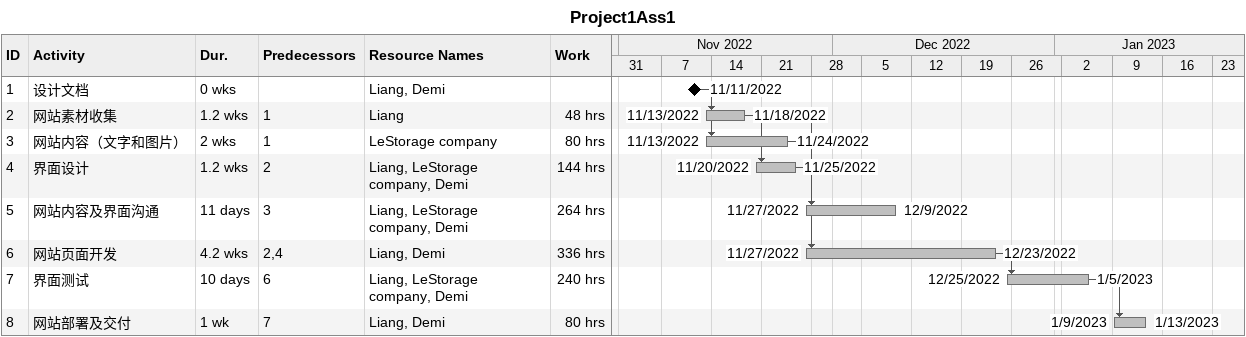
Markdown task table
Project1Ass1

| ID | Task | Duration | Start | Finish | Predecessors | Resources | Work (h) |
|---|---|---|---|---|---|---|---|
| 1 | 设计文档 | 0w | 2022-11-11 | 2022-11-11 |  | Liang, Demi |  |
| 2 | 网站素材收集 | 1.2w | 2022-11-13 | 2022-11-18 | 1 | Liang | 48 |
| 3 | 网站内容（文字和图片） | 2w | 2022-11-13 | 2022-11-24 | 1 | LeStorage company | 80 |
| 4 | 界面设计 | 1.2w | 2022-11-20 | 2022-11-25 | 2 | Liang, LeStorage company, Demi | 144 |
| 5 | 网站内容及界面沟通 | 11d | 2022-11-27 | 2022-12-09 | 3 | Liang, LeStorage company, Demi | 264 |
| 6 | 网站页面开发 | 4.2w | 2022-11-27 | 2022-12-23 | 2, 4 | Liang, Demi | 336 |
| 7 | 界面测试 | 10d | 2022-12-25 | 2023-01-05 | 6 | Liang, LeStorage company, Demi | 240 |
| 8 | 网站部署及交付 | 1w | 2023-01-09 | 2023-01-13 | 7 | Liang, Demi | 80 |
